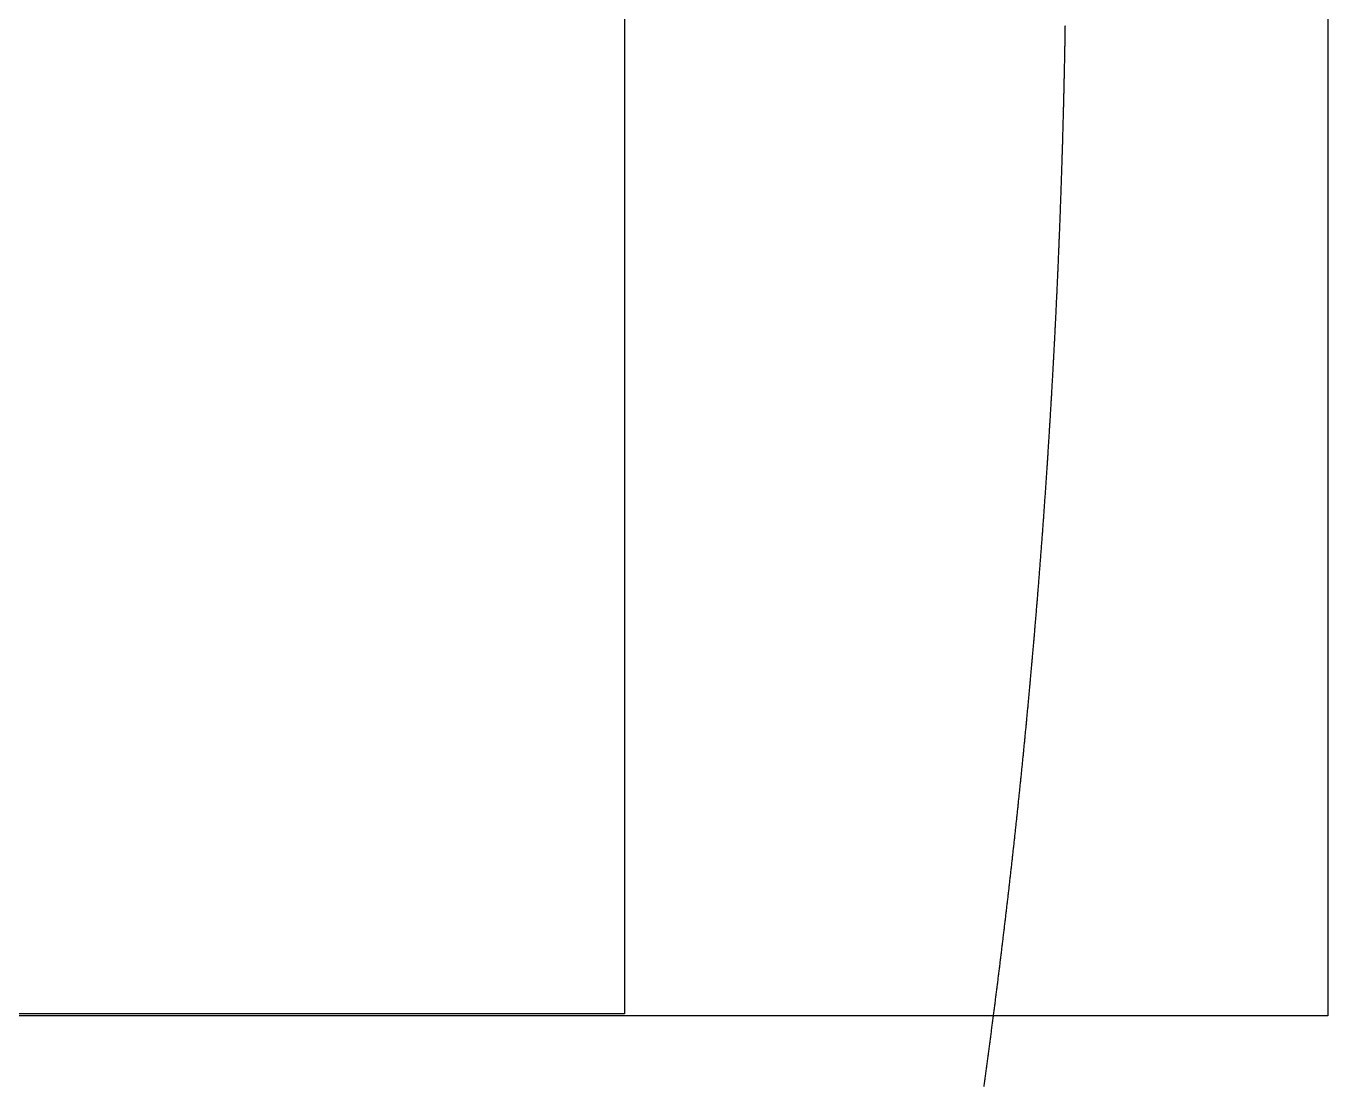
# Model space of a CAD drawing. Extents: x 6805096 to 46905100, y -25788412 to -58651.
# Drawn here: x 43974167 to 46905100, y -15458398 to -13071383 of the extents above; entities that cross this region are included whole.
import ezdxf

# ---------------------------------------------------------------- set-up
doc = ezdxf.new("R2010")
doc.units = 0

msp = doc.modelspace()

# ---------------------------------------------------------------- linework, layer by layer
at = {"layer": 'Layer 1'}
for p, q in [((45321800, -8235140), (45321800, -15296300)), ((46905100, -10686200), (46905100, -15300600)), ((46313849.577915, -13072785.602163), (46313894.374424, -13069980.091099)), ((46313330.566676, -13103645.377217), (46313379.738053, -13100840.008067)), ((46313379.738053, -13100840.008067), (46313428.511734, -13098034.625796)), ((46313428.511734, -13098034.625796), (46313476.887716, -13095229.230448)), ((46313476.887716, -13095229.230448), (46313524.865994, -13092423.822067)), ((46313524.865994, -13092423.822067), (46313572.446565, -13089618.400696)), ((46313572.446565, -13089618.400696), (46313619.629424, -13086812.96638)), ((46313619.629424, -13086812.96638), (46313666.414569, -13084007.519163)), ((46313666.414569, -13084007.519163), (46313712.801994, -13081202.059089)), ((46313712.801994, -13081202.059089), (46313758.791696, -13078396.586202)), ((46313758.791696, -13078396.586202), (46313804.383671, -13075591.100545)), ((46313804.383671, -13075591.100545), (46313849.577915, -13072785.602163)), ((46312816.980518, -13131698.337378), (46312870.128634, -13128893.101858)), ((46312870.128634, -13128893.101858), (46312922.879094, -13126087.852778)), ((46312922.879094, -13126087.852778), (46312975.231894, -13123282.59018)), ((46312975.231894, -13123282.59018), (46313027.187029, -13120477.31411)), ((46313027.187029, -13120477.31411), (46313078.744497, -13117672.02461)), ((46313078.744497, -13117672.02461), (46313129.904292, -13114866.721726)), ((46313129.904292, -13114866.721726), (46313180.666412, -13112061.4055)), ((46313180.666412, -13112061.4055), (46313231.030852, -13109256.075978)), ((46313231.030852, -13109256.075978), (46313280.997608, -13106450.733202)), ((46313280.997608, -13106450.733202), (46313330.566676, -13103645.377217)), ((46312206.107054, -13162555.020491), (46312263.629129, -13159749.937045)), ((46312263.629129, -13159749.937045), (46312320.753591, -13156944.839554)), ((46312320.753591, -13156944.839554), (46312377.480437, -13154139.728062)), ((46312377.480437, -13154139.728062), (46312433.809661, -13151334.602613)), ((46312433.809661, -13151334.602613), (46312489.741261, -13148529.463252)), ((46312489.741261, -13148529.463252), (46312545.275232, -13145724.310022)), ((46312545.275232, -13145724.310022), (46312600.41157, -13142919.142967)), ((46312600.41157, -13142919.142967), (46312655.150272, -13140113.962131)), ((46312655.150272, -13140113.962131), (46312709.491333, -13137308.767558)), ((46312709.491333, -13137308.767558), (46312763.43475, -13134503.559292)), ((46312763.43475, -13134503.559292), (46312816.980518, -13131698.337378)), ((46311609.018452, -13190605.072816), (46311670.516441, -13187800.132236)), ((46311670.516441, -13187800.132236), (46311731.616856, -13184995.177172)), ((46311731.616856, -13184995.177172), (46311792.319694, -13182190.207667)), ((46311792.319694, -13182190.207667), (46311852.62495, -13179385.223766)), ((46311852.62495, -13179385.223766), (46311912.53262, -13176580.225512)), ((46311912.53262, -13176580.225512), (46311972.042702, -13173775.212949)), ((46311972.042702, -13173775.212949), (46312031.155189, -13170970.186121)), ((46312031.155189, -13170970.186121), (46312089.87008, -13168165.145073)), ((46312089.87008, -13168165.145073), (46312148.18737, -13165360.089849)), ((46312148.18737, -13165360.089849), (46312206.107054, -13162555.020491)), ((46310972.172876, -13218653.672285), (46311037.646385, -13215848.87897)), ((46311037.646385, -13215848.87897), (46311102.72236, -13213044.07073)), ((46311102.72236, -13213044.07073), (46311167.400797, -13210239.247611)), ((46311167.400797, -13210239.247611), (46311231.681691, -13207434.409655)), ((46311231.681691, -13207434.409655), (46311295.56504, -13204629.556906)), ((46311295.56504, -13204629.556906), (46311359.050838, -13201824.689409)), ((46311359.050838, -13201824.689409), (46311422.139082, -13199019.807207)), ((46311422.139082, -13199019.807207), (46311484.829769, -13196214.910345)), ((46311484.829769, -13196214.910345), (46311547.122893, -13193409.998867)), ((46311547.122893, -13193409.998867), (46311609.018452, -13190605.072816)), ((46310225.72813, -13249505.401159), (46310295.574258, -13246700.774915)), ((46310295.574258, -13246700.774915), (46310365.022894, -13243896.133264)), ((46310365.022894, -13243896.133264), (46310434.074036, -13241091.476247)), ((46310434.074036, -13241091.476247), (46310502.727679, -13238286.803911)), ((46310502.727679, -13238286.803911), (46310570.983818, -13235482.116299)), ((46310570.983818, -13235482.116299), (46310638.842451, -13232677.413454)), ((46310638.842451, -13232677.413454), (46310706.303573, -13229872.69542)), ((46310706.303573, -13229872.69542), (46310773.367181, -13227067.962243)), ((46310773.367181, -13227067.962243), (46310840.03327, -13224263.213965)), ((46310840.03327, -13224263.213965), (46310906.301836, -13221458.450631)), ((46310906.301836, -13221458.450631), (46310972.172876, -13218653.672285)), ((46309505.405707, -13277550.806469), (46309579.226529, -13274746.336726)), ((46309579.226529, -13274746.336726), (46309652.6499, -13271941.851136)), ((46309652.6499, -13271941.851136), (46309725.675815, -13269137.349741)), ((46309725.675815, -13269137.349741), (46309798.304271, -13266332.832586)), ((46309798.304271, -13266332.832586), (46309870.535262, -13263528.299715)), ((46309870.535262, -13263528.299715), (46309942.368787, -13260723.751172)), ((46309942.368787, -13260723.751172), (46310013.804839, -13257919.187001)), ((46310013.804839, -13257919.187001), (46310084.843417, -13255114.607246)), ((46310084.843417, -13255114.607246), (46310155.484515, -13252310.011951)), ((46310155.484515, -13252310.011951), (46310225.72813, -13249505.401159)), ((46308667.145967, -13308398.915091), (46308745.338499, -13305594.622579)), ((46308745.338499, -13305594.622579), (46308823.133623, -13302790.313735)), ((46308823.133623, -13302790.313735), (46308900.531335, -13299985.988604)), ((46308900.531335, -13299985.988604), (46308977.53163, -13297181.647229)), ((46308977.53163, -13297181.647229), (46309054.134505, -13294377.289654)), ((46309054.134505, -13294377.289654), (46309130.339955, -13291572.915923)), ((46309130.339955, -13291572.915923), (46309206.147978, -13288768.52608)), ((46309206.147978, -13288768.52608), (46309281.558568, -13285964.120169)), ((46309281.558568, -13285964.120169), (46309356.571722, -13283159.698235)), ((46309356.571722, -13283159.698235), (46309431.187437, -13280355.26032)), ((46309431.187437, -13280355.26032), (46309505.405707, -13277550.806469)), ((46307863.364037, -13336440.932281), (46307945.530438, -13333636.805507)), ((46307945.530438, -13333636.805507), (46308027.299471, -13330832.66196)), ((46308027.299471, -13330832.66196), (46308108.67113, -13328028.501687)), ((46308108.67113, -13328028.501687), (46308189.645412, -13325224.324729)), ((46308189.645412, -13325224.324729), (46308270.222313, -13322420.131132)), ((46308270.222313, -13322420.131132), (46308350.40183, -13319615.920939)), ((46308350.40183, -13319615.920939), (46308430.183957, -13316811.694195)), ((46308430.183957, -13316811.694195), (46308509.568692, -13314007.450943)), ((46308509.568692, -13314007.450943), (46308588.556029, -13311203.191226)), ((46308588.556029, -13311203.191226), (46308667.145967, -13308398.915091)), ((46306933.308376, -13367285.207293), (46307019.845579, -13364481.267909)), ((46307019.845579, -13364481.267909), (46307105.985457, -13361677.31127)), ((46307105.985457, -13361677.31127), (46307191.728004, -13358873.337419)), ((46307191.728004, -13358873.337419), (46307277.073218, -13356069.346402)), ((46307277.073218, -13356069.346402), (46307362.021094, -13353265.33826)), ((46307362.021094, -13353265.33826), (46307446.571628, -13350461.313039)), ((46307446.571628, -13350461.313039), (46307530.724817, -13347657.270783)), ((46307530.724817, -13347657.270783), (46307614.480656, -13344853.211535)), ((46307614.480656, -13344853.211535), (46307697.839142, -13342049.135339)), ((46307697.839142, -13342049.135339), (46307780.80027, -13339245.04224)), ((46307780.80027, -13339245.04224), (46307863.364037, -13336440.932281)), ((46306046.08428, -13395323.642403), (46306136.594526, -13392519.877993)), ((46306136.594526, -13392519.877993), (46306226.707486, -13389716.095887)), ((46306226.707486, -13389716.095887), (46306316.423156, -13386912.29613)), ((46306316.423156, -13386912.29613), (46306405.741531, -13384108.478767)), ((46306405.741531, -13384108.478767), (46306494.662607, -13381304.643839)), ((46306494.662607, -13381304.643839), (46306583.186382, -13378500.791393)), ((46306583.186382, -13378500.791393), (46306671.31285, -13375696.921471)), ((46306671.31285, -13375696.921471), (46306759.042007, -13372893.034117)), ((46306759.042007, -13372893.034117), (46306846.373851, -13370089.129377)), ((46306846.373851, -13370089.129377), (46306933.308376, -13367285.207293)), ((46305024.251772, -13426163.870447), (46305119.131913, -13423360.303588)), ((46305119.131913, -13423360.303588), (46305213.614809, -13420556.71855)), ((46305213.614809, -13420556.71855), (46305307.700459, -13417753.115376)), ((46305307.700459, -13417753.115376), (46305401.388857, -13414949.494111)), ((46305401.388857, -13414949.494111), (46305494.68, -13412145.8548)), ((46305494.68, -13412145.8548), (46305587.573884, -13409342.197485)), ((46305587.573884, -13409342.197485), (46305680.070505, -13406538.522211)), ((46305680.070505, -13406538.522211), (46305772.169859, -13403734.829022)), ((46305772.169859, -13403734.829022), (46305863.871942, -13400931.117961)), ((46305863.871942, -13400931.117961), (46305955.17675, -13398127.389073)), ((46305955.17675, -13398127.389073), (46306046.08428, -13395323.642403)), ((46304053.602849, -13454198.529517), (46304152.455207, -13451395.146867)), ((46304152.455207, -13451395.146867), (46304250.910361, -13448591.745598)), ((46304250.910361, -13448591.745598), (46304348.968307, -13445788.325755)), ((46304348.968307, -13445788.325755), (46304446.62904, -13442984.88738)), ((46304446.62904, -13442984.88738), (46304543.892558, -13440181.430519)), ((46304543.892558, -13440181.430519), (46304640.758856, -13437377.955215)), ((46304640.758856, -13437377.955215), (46304737.227931, -13434574.461511)), ((46304737.227931, -13434574.461511), (46304833.299778, -13431770.949453)), ((46304833.299778, -13431770.949453), (46304928.974393, -13428967.419084)), ((46304928.974393, -13428967.419084), (46305024.251772, -13426163.870447)), ((46302940.01257, -13485034.497238), (46303043.233913, -13482231.322299)), ((46303043.233913, -13482231.322299), (46303146.058095, -13479428.128257)), ((46303146.058095, -13479428.128257), (46303248.485112, -13476624.915156)), ((46303248.485112, -13476624.915156), (46303350.514961, -13473821.683041)), ((46303350.514961, -13473821.683041), (46303452.147637, -13471018.431955)), ((46303452.147637, -13471018.431955), (46303553.383137, -13468215.161942)), ((46303553.383137, -13468215.161942), (46303654.221456, -13465411.873047)), ((46303654.221456, -13465411.873047), (46303754.662591, -13462608.565313)), ((46303754.662591, -13462608.565313), (46303854.706537, -13459805.238783)), ((46303854.706537, -13459805.238783), (46303954.353291, -13457001.893503)), ((46303954.353291, -13457001.893503), (46304053.602849, -13454198.529517)), ((46301885.95616, -13513065.186305), (46301993.148895, -13510262.204812)), ((46301993.148895, -13510262.204812), (46302099.944508, -13507459.203776)), ((46302099.944508, -13507459.203776), (46302206.342996, -13504656.183242)), ((46302206.342996, -13504656.183242), (46302312.344355, -13501853.143253)), ((46302312.344355, -13501853.143253), (46302417.94858, -13499050.083854)), ((46302417.94858, -13499050.083854), (46302523.155668, -13496247.005088)), ((46302523.155668, -13496247.005088), (46302627.965615, -13493443.906999)), ((46302627.965615, -13493443.906999), (46302732.378417, -13490640.789632)), ((46302732.378417, -13490640.789632), (46302836.39407, -13487837.65303)), ((46302836.39407, -13487837.65303), (46302940.01257, -13485034.497238)), ((46300792.187994, -13541093.916724), (46300903.351727, -13538291.133074)), ((46300903.351727, -13538291.133074), (46301014.118379, -13535488.329443)), ((46301014.118379, -13535488.329443), (46301124.487944, -13532685.505873)), ((46301124.487944, -13532685.505873), (46301234.460419, -13529882.662409)), ((46301234.460419, -13529882.662409), (46301344.035801, -13527079.799094)), ((46301344.035801, -13527079.799094), (46301453.214084, -13524276.915973)), ((46301453.214084, -13524276.915973), (46301561.995266, -13521474.01309)), ((46301561.995266, -13521474.01309), (46301670.379341, -13518671.090488)), ((46301670.379341, -13518671.090488), (46301778.366307, -13515868.148212)), ((46301778.366307, -13515868.148212), (46301885.95616, -13513065.186305)), ((46299543.180626, -13571923.205451), (46299658.712004, -13569120.644511)), ((46299658.712004, -13569120.644511), (46299773.846343, -13566318.063104)), ((46299773.846343, -13566318.063104), (46299888.583639, -13563515.461275)), ((46299888.583639, -13563515.461275), (46300002.923888, -13560712.839068)), ((46300002.923888, -13560712.839068), (46300116.867087, -13557910.196526)), ((46300116.867087, -13557910.196526), (46300230.413231, -13555107.533695)), ((46300230.413231, -13555107.533695), (46300343.562317, -13552304.850617)), ((46300343.562317, -13552304.850617), (46300456.314339, -13549502.147337)), ((46300456.314339, -13549502.147337), (46300568.669296, -13546699.423899)), ((46300568.669296, -13546699.423899), (46300680.627182, -13543896.680346)), ((46300680.627182, -13543896.680346), (46300792.187994, -13541093.916724)), ((46298366.03057, -13599947.679545), (46298485.532121, -13597145.325685)), ((46298485.532121, -13597145.325685), (46298604.636673, -13594342.950918)), ((46298604.636673, -13594342.950918), (46298723.34422, -13591540.55529)), ((46298723.34422, -13591540.55529), (46298841.654761, -13588738.138844)), ((46298841.654761, -13588738.138844), (46298959.56829, -13585935.701623)), ((46298959.56829, -13585935.701623), (46299077.084803, -13583133.243673)), ((46299077.084803, -13583133.243673), (46299194.204298, -13580330.765037)), ((46299194.204298, -13580330.765037), (46299310.926769, -13577528.265758)), ((46299310.926769, -13577528.265758), (46299427.252213, -13574725.745882)), ((46299427.252213, -13574725.745882), (46299543.180626, -13571923.205451)), ((46297025.312661, -13630772.179637), (46297149.180948, -13627970.058645)), ((46297149.180948, -13627970.058645), (46297272.652278, -13625167.916263)), ((46297272.652278, -13625167.916263), (46297395.726649, -13622365.752536)), ((46297395.726649, -13622365.752536), (46297518.404055, -13619563.567506)), ((46297518.404055, -13619563.567506), (46297640.684493, -13616761.361219)), ((46297640.684493, -13616761.361219), (46297762.567959, -13613959.133718)), ((46297762.567959, -13613959.133718), (46297884.054449, -13611156.885047)), ((46297884.054449, -13611156.885047), (46298005.143959, -13608354.615251)), ((46298005.143959, -13608354.615251), (46298125.836485, -13605552.324372)), ((46298125.836485, -13605552.324372), (46298246.132024, -13602750.012455)), ((46298246.132024, -13602750.012455), (46298366.03057, -13599947.679545)), ((46295764.798056, -13658792.203446), (46295892.63569, -13655990.29877)), ((46295892.63569, -13655990.29877), (46296020.076407, -13653188.372265)), ((46296020.076407, -13653188.372265), (46296147.120204, -13650386.423974)), ((46296147.120204, -13650386.423974), (46296273.767075, -13647584.453942)), ((46296273.767075, -13647584.453942), (46296400.017018, -13644782.462212)), ((46296400.017018, -13644782.462212), (46296525.870028, -13641980.448828)), ((46296525.870028, -13641980.448828), (46296651.326101, -13639178.413835)), ((46296651.326101, -13639178.413835), (46296776.385233, -13636376.357276)), ((46296776.385233, -13636376.357276), (46296901.047421, -13633574.279196)), ((46296901.047421, -13633574.279196), (46297025.312661, -13630772.179637)), ((46294332.388679, -13689611.701546), (46294464.592141, -13686810.039898)), ((46294464.592141, -13686810.039898), (46294596.39873, -13684008.355937)), ((46294596.39873, -13684008.355937), (46294727.80844, -13681206.649707)), ((46294727.80844, -13681206.649707), (46294858.821269, -13678404.921252)), ((46294858.821269, -13678404.921252), (46294989.437213, -13675603.170615)), ((46294989.437213, -13675603.170615), (46295119.656267, -13672801.39784)), ((46295119.656267, -13672801.39784), (46295249.478427, -13669999.602972)), ((46295249.478427, -13669999.602972), (46295378.90369, -13667197.786055)), ((46295378.90369, -13667197.786055), (46295507.932052, -13664395.947132)), ((46295507.932052, -13664395.947132), (46295636.563508, -13661594.086247)), ((46295636.563508, -13661594.086247), (46295764.798056, -13658792.203446)), ((46292988.526865, -13717627.081108), (46293124.698849, -13714825.645013)), ((46293124.698849, -13714825.645013), (46293260.473998, -13712024.186165)), ((46293260.473998, -13712024.186165), (46293395.852309, -13709222.704608)), ((46293395.852309, -13709222.704608), (46293530.833777, -13706421.200386)), ((46293530.833777, -13706421.200386), (46293665.418399, -13703619.673542)), ((46293665.418399, -13703619.673542), (46293799.606171, -13700818.124122)), ((46293799.606171, -13700818.124122), (46293933.397089, -13698016.552168)), ((46293933.397089, -13698016.552168), (46294066.791149, -13695214.957724)), ((46294066.791149, -13695214.957724), (46294199.788347, -13692413.340836)), ((46294199.788347, -13692413.340836), (46294332.388679, -13689611.701546)), ((46291464.445095, -13748441.363859), (46291604.981998, -13745640.180952)), ((46291604.981998, -13745640.180952), (46291745.12211, -13742838.974808)), ((46291745.12211, -13742838.974808), (46291884.865427, -13740037.745472)), ((46291884.865427, -13740037.745472), (46292024.211945, -13737236.492986)), ((46292024.211945, -13737236.492986), (46292163.161659, -13734435.217395)), ((46292163.161659, -13734435.217395), (46292301.714567, -13731633.918743)), ((46292301.714567, -13731633.918743), (46292439.870664, -13728832.597075)), ((46292439.870664, -13728832.597075), (46292577.629946, -13726031.252433)), ((46292577.629946, -13726031.252433), (46292714.99241, -13723229.884861)), ((46292714.99241, -13723229.884861), (46292851.958051, -13720428.494405)), ((46292851.958051, -13720428.494405), (46292988.526865, -13717627.081108)), ((46290037.253411, -13776451.905214), (46290181.75801, -13773650.957096)), ((46290181.75801, -13773650.957096), (46290325.865857, -13770849.985302)), ((46290325.865857, -13770849.985302), (46290469.576949, -13768048.989875)), ((46290469.576949, -13768048.989875), (46290612.89128, -13765247.970858)), ((46290612.89128, -13765247.970858), (46290755.808848, -13762446.928297)), ((46290755.808848, -13762446.928297), (46290898.329648, -13759645.862236)), ((46290898.329648, -13759645.862236), (46291040.453677, -13756844.772717)), ((46291040.453677, -13756844.772717), (46291182.18093, -13754043.659785)), ((46291182.18093, -13754043.659785), (46291323.511404, -13751242.523484)), ((46291323.511404, -13751242.523484), (46291464.445095, -13748441.363859)), ((46288421.518322, -13807260.759259), (46288570.386932, -13804460.074489)), ((46288570.386932, -13804460.074489), (46288718.858834, -13801659.365559)), ((46288718.858834, -13801659.365559), (46288866.934023, -13798858.632512)), ((46288866.934023, -13798858.632512), (46289014.612496, -13796057.875392)), ((46289014.612496, -13796057.875392), (46289161.894248, -13793257.094244)), ((46289161.894248, -13793257.094244), (46289308.779276, -13790456.289111)), ((46289308.779276, -13790456.289111), (46289455.267575, -13787655.460037)), ((46289455.267575, -13787655.460037), (46289601.359142, -13784854.607066)), ((46289601.359142, -13784854.607066), (46289747.053973, -13782053.730243)), ((46289747.053973, -13782053.730243), (46289892.352064, -13779252.829611)), ((46289892.352064, -13779252.829611), (46290037.253411, -13776451.905214)), ((46286911.014109, -13835266.268447), (46287063.84959, -13832465.827702)), ((46287063.84959, -13832465.827702), (46287216.288401, -13829665.362357)), ((46287216.288401, -13829665.362357), (46287368.330539, -13826864.872456)), ((46287368.330539, -13826864.872456), (46287519.975999, -13824064.358042)), ((46287519.975999, -13824064.358042), (46287671.224779, -13821263.819159)), ((46287671.224779, -13821263.819159), (46287822.076873, -13818463.255852)), ((46287822.076873, -13818463.255852), (46287972.532279, -13815662.668165)), ((46287972.532279, -13815662.668165), (46288122.590991, -13812862.056141)), ((46288122.590991, -13812862.056141), (46288272.253007, -13810061.419824)), ((46288272.253007, -13810061.419824), (46288421.518322, -13807260.759259)), ((46285203.644775, -13866069.480429), (46285360.843358, -13863269.313193)), ((46285360.843358, -13863269.313193), (46285517.645316, -13860469.120871)), ((46285517.645316, -13860469.120871), (46285674.050643, -13857668.90351)), ((46285674.050643, -13857668.90351), (46285830.059336, -13854868.661152)), ((46285830.059336, -13854868.661152), (46285985.671392, -13852068.393842)), ((46285985.671392, -13852068.393842), (46286140.886805, -13849268.101624)), ((46286140.886805, -13849268.101624), (46286295.705573, -13846467.784541)), ((46286295.705573, -13846467.784541), (46286450.127692, -13843667.442638)), ((46286450.127692, -13843667.442638), (46286604.153156, -13840867.075959)), ((46286604.153156, -13840867.075959), (46286757.781964, -13838066.684547)), ((46286757.781964, -13838066.684547), (46286911.014109, -13835266.268447)), ((46283609.845373, -13894069.763489), (46283771.010001, -13891269.849514)), ((46283771.010001, -13891269.849514), (46283931.778042, -13888469.910014)), ((46283931.778042, -13888469.910014), (46284092.149492, -13885669.945035)), ((46284092.149492, -13885669.945035), (46284252.124348, -13882869.954619)), ((46284252.124348, -13882869.954619), (46284411.702605, -13880069.938811)), ((46284411.702605, -13880069.938811), (46284570.88426, -13877269.897655)), ((46284570.88426, -13877269.897655), (46284729.669308, -13874469.831195)), ((46284729.669308, -13874469.831195), (46284888.057746, -13871669.739475)), ((46284888.057746, -13871669.739475), (46285046.049569, -13868869.622538)), ((46285046.049569, -13868869.622538), (46285203.644775, -13866069.480429)), ((46281976.38769, -13922067.489744), (46282141.517969, -13919267.833428)), ((46282141.517969, -13919267.833428), (46282306.2517, -13916468.151149)), ((46282306.2517, -13916468.151149), (46282470.58888, -13913668.442949)), ((46282470.58888, -13913668.442949), (46282634.529505, -13910868.708874)), ((46282634.529505, -13910868.708874), (46282798.073571, -13908068.948966)), ((46282798.073571, -13908068.948966), (46282961.221073, -13905269.163271)), ((46282961.221073, -13905269.163271), (46283123.972009, -13902469.351831)), ((46283123.972009, -13902469.351831), (46283286.326373, -13899669.514692)), ((46283286.326373, -13899669.514692), (46283448.284163, -13896869.651897)), ((46283448.284163, -13896869.651897), (46283609.845373, -13894069.763489)), ((46280133.783617, -13952861.983023), (46280303.275658, -13950062.615213)), ((46280303.275658, -13950062.615213), (46280472.371195, -13947263.220955)), ((46280472.371195, -13947263.220955), (46280641.070223, -13944463.800293)), ((46280641.070223, -13944463.800293), (46280809.37274, -13941664.353272)), ((46280809.37274, -13941664.353272), (46280977.278741, -13938864.879935)), ((46280977.278741, -13938864.879935), (46281144.788222, -13936065.380326)), ((46281144.788222, -13936065.380326), (46281311.901179, -13933265.854489)), ((46281311.901179, -13933265.854489), (46281478.617608, -13930466.302469)), ((46281478.617608, -13930466.302469), (46281644.937506, -13927666.724308)), ((46281644.937506, -13927666.724308), (46281810.860868, -13924867.120052)), ((46281810.860868, -13924867.120052), (46281976.38769, -13922067.489744)), ((46278417.056342, -13980854.196827), (46278590.513208, -13978055.095912)), ((46278590.513208, -13978055.095912), (46278763.57361, -13975255.968111)), ((46278763.57361, -13975255.968111), (46278936.237543, -13972456.813465)), ((46278936.237543, -13972456.813465), (46279108.505003, -13969657.63202)), ((46279108.505003, -13969657.63202), (46279280.375986, -13966858.42382)), ((46279280.375986, -13966858.42382), (46279451.850489, -13964059.188908)), ((46279451.850489, -13964059.188908), (46279622.928508, -13961259.927328)), ((46279622.928508, -13961259.927328), (46279793.610038, -13958460.639124)), ((46279793.610038, -13958460.639124), (46279963.895075, -13955661.324342)), ((46279963.895075, -13955661.324342), (46280133.783617, -13952861.983023)), ((46276482.865254, -14011642.519731), (46276660.682974, -14008843.717482)), ((46276660.682974, -14008843.717482), (46276838.104273, -14006044.887862)), ((46276838.104273, -14006044.887862), (46277015.129146, -14003246.030914)), ((46277015.129146, -14003246.030914), (46277191.75759, -14000447.146683)), ((46277191.75759, -14000447.146683), (46277367.989601, -13997648.235213)), ((46277367.989601, -13997648.235213), (46277543.825174, -13994849.296547)), ((46277543.825174, -13994849.296547), (46277719.264306, -13992050.33073)), ((46277719.264306, -13992050.33073), (46277894.306992, -13989251.337805)), ((46277894.306992, -13989251.337805), (46278068.95323, -13986452.317817)), ((46278068.95323, -13986452.317817), (46278243.203014, -13983653.27081)), ((46278243.203014, -13983653.27081), (46278417.056342, -13980854.196827)), ((46274682.885727, -14039629.027123), (46274864.667447, -14036830.501006)), ((46274864.667447, -14036830.501006), (46275046.052785, -14034031.947078)), ((46275046.052785, -14034031.947078), (46275227.041737, -14031233.365383)), ((46275227.041737, -14031233.365383), (46275407.634298, -14028434.755964)), ((46275407.634298, -14028434.755964), (46275587.830466, -14025636.118867)), ((46275587.830466, -14025636.118867), (46275767.630235, -14022837.454134)), ((46275767.630235, -14022837.454134), (46275947.033603, -14020038.76181)), ((46275947.033603, -14020038.76181), (46276126.040564, -14017240.041939)), ((46276126.040564, -14017240.041939), (46276304.651116, -14014441.294565)), ((46276304.651116, -14014441.294565), (46276482.865254, -14011642.519731)), ((46272657.126699, -14070410.966296), (46272843.268365, -14067612.749004)), ((46272843.268365, -14067612.749004), (46273029.013692, -14064814.503417)), ((46273029.013692, -14064814.503417), (46273214.362676, -14062016.22958)), ((46273214.362676, -14062016.22958), (46273399.315312, -14059217.927535)), ((46273399.315312, -14059217.927535), (46273583.871598, -14056419.597328)), ((46273583.871598, -14056419.597328), (46273768.03153, -14053621.239001)), ((46273768.03153, -14053621.239001), (46273951.795102, -14050822.8526)), ((46273951.795102, -14050822.8526), (46274135.162312, -14048024.438167)), ((46274135.162312, -14048024.438167), (46274318.133156, -14045225.995747)), ((46274318.133156, -14045225.995747), (46274500.707629, -14042427.525385)), ((46274500.707629, -14042427.525385), (46274682.885727, -14039629.027123)), ((46270773.912261, -14098391.573315), (46270964.0171, -14095593.641392)), ((46270964.0171, -14095593.641392), (46271153.72564, -14092795.680734)), ((46271153.72564, -14092795.680734), (46271343.037877, -14089997.691385)), ((46271343.037877, -14089997.691385), (46271531.953806, -14087199.673389)), ((46271531.953806, -14087199.673389), (46271720.473423, -14084401.626791)), ((46271720.473423, -14084401.626791), (46271908.596725, -14081603.551633)), ((46271908.596725, -14081603.551633), (46272096.323707, -14078805.447961)), ((46272096.323707, -14078805.447961), (46272283.654367, -14076007.315818)), ((46272283.654367, -14076007.315818), (46272470.588699, -14073209.155248)), ((46272470.588699, -14073209.155248), (46272657.126699, -14070410.966296)), ((46268656.604367, -14129166.915399), (46268851.068244, -14126369.302461)), ((46268851.068244, -14126369.302461), (46269045.135865, -14123571.660304)), ((46269045.135865, -14123571.660304), (46269238.807225, -14120773.988973)), ((46269238.807225, -14120773.988973), (46269432.082321, -14117976.288511)), ((46269432.082321, -14117976.288511), (46269624.961148, -14115178.558962)), ((46269624.961148, -14115178.558962), (46269817.443704, -14112380.800371)), ((46269817.443704, -14112380.800371), (46270009.529983, -14109583.012781)), ((46270009.529983, -14109583.012781), (46270201.219982, -14106785.196237)), ((46270201.219982, -14106785.196237), (46270392.513698, -14103987.350782)), ((46270392.513698, -14103987.350782), (46270583.411125, -14101189.47646)), ((46270583.411125, -14101189.47646), (46270773.912261, -14098391.573315)), ((46266690.172356, -14157141.428086), (46266888.598582, -14154344.109752)), ((46266888.598582, -14154344.109752), (46267086.62859, -14151546.76176)), ((46267086.62859, -14151546.76176), (46267284.262377, -14148749.384153)), ((46267284.262377, -14148749.384153), (46267481.499939, -14145951.976976)), ((46267481.499939, -14145951.976976), (46267678.341272, -14143154.540273)), ((46267678.341272, -14143154.540273), (46267874.786373, -14140357.074087)), ((46267874.786373, -14140357.074087), (46268070.835236, -14137559.578463)), ((46268070.835236, -14137559.578463), (46268266.487859, -14134762.053444)), ((46268266.487859, -14134762.053444), (46268461.744237, -14131964.499075)), ((46268461.744237, -14131964.499075), (46268656.604367, -14129166.915399)), ((46264481.334671, -14187909.959725), (46264684.119025, -14185112.970536)), ((46264684.119025, -14185112.970536), (46264886.507205, -14182315.951205)), ((46264886.507205, -14182315.951205), (46265088.499208, -14179518.901776)), ((46265088.499208, -14179518.901776), (46265290.095029, -14176721.822293)), ((46265290.095029, -14176721.822293), (46265491.294664, -14173924.712799)), ((46265491.294664, -14173924.712799), (46265692.09811, -14171127.573339)), ((46265692.09811, -14171127.573339), (46265892.505362, -14168330.403957)), ((46265892.505362, -14168330.403957), (46266092.516417, -14165533.204697)), ((46266092.516417, -14165533.204697), (46266292.13127, -14162735.975602)), ((46266292.13127, -14162735.975602), (46266491.349918, -14159938.716717)), ((46266491.349918, -14159938.716717), (46266690.172356, -14157141.428086)), ((46262431.702428, -14215878.184117), (46262638.448305, -14213081.498769)), ((46262638.448305, -14213081.498769), (46262844.798047, -14210284.782839)), ((46262844.798047, -14210284.782839), (46263050.751651, -14207488.036371)), ((46263050.751651, -14207488.036371), (46263256.309113, -14204691.259409)), ((46263256.309113, -14204691.259409), (46263461.470428, -14201894.451997)), ((46263461.470428, -14201894.451997), (46263666.235593, -14199097.614179)), ((46263666.235593, -14199097.614179), (46263870.604603, -14196300.745999)), ((46263870.604603, -14196300.745999), (46264074.577456, -14193503.8475)), ((46264074.577456, -14193503.8475), (46264278.154146, -14190706.918728)), ((46264278.154146, -14190706.918728), (46264481.334671, -14187909.959725)), ((46260131.354025, -14246639.691955), (46260342.457122, -14243843.345912)), ((46260342.457122, -14243843.345912), (46260553.164129, -14241046.968803)), ((46260553.164129, -14241046.968803), (46260763.47504, -14238250.560672)), ((46260763.47504, -14238250.560672), (46260973.389852, -14235454.121563)), ((46260973.389852, -14235454.121563), (46261182.908561, -14232657.65152)), ((46261182.908561, -14232657.65152), (46261392.031162, -14229861.150588)), ((46261392.031162, -14229861.150588), (46261600.757653, -14227064.61881)), ((46261600.757653, -14227064.61881), (46261809.088029, -14224268.05623)), ((46261809.088029, -14224268.05623), (46262017.022286, -14221471.462891)), ((46262017.022286, -14221471.462891), (46262224.56042, -14218674.838839)), ((46262224.56042, -14218674.838839), (46262431.702428, -14215878.184117)), ((46257998.53889, -14274601.434092), (46258213.602685, -14271805.401126)), ((46258213.602685, -14271805.401126), (46258428.270428, -14269009.336654)), ((46258428.270428, -14269009.336654), (46258642.542114, -14266213.240721)), ((46258642.542114, -14266213.240721), (46258856.417741, -14263417.11337)), ((46258856.417741, -14263417.11337), (46259069.897304, -14260620.954645)), ((46259069.897304, -14260620.954645), (46259282.980799, -14257824.76459)), ((46259282.980799, -14257824.76459), (46259495.668223, -14255028.54325)), ((46259495.668223, -14255028.54325), (46259707.959571, -14252232.290668)), ((46259707.959571, -14252232.290668), (46259919.854839, -14249436.006888)), ((46259919.854839, -14249436.006888), (46260131.354025, -14246639.691955)), ((46255606.698843, -14305355.704771), (46255826.11895, -14302560.02127)), ((46255826.11895, -14302560.02127), (46256045.143048, -14299764.305779)), ((46256045.143048, -14299764.305779), (46256263.771134, -14296968.558342)), ((46256263.771134, -14296968.558342), (46256482.003203, -14294172.779004)), ((46256482.003203, -14294172.779004), (46256699.839251, -14291376.967809)), ((46256699.839251, -14291376.967809), (46256917.279275, -14288581.1248)), ((46256917.279275, -14288581.1248), (46257134.323271, -14285785.250022)), ((46257134.323271, -14285785.250022), (46257350.971234, -14282989.343518)), ((46257350.971234, -14282989.343518), (46257567.223161, -14280193.405332)), ((46257567.223161, -14280193.405332), (46257783.079048, -14277397.435509)), ((46257783.079048, -14277397.435509), (46257998.53889, -14274601.434092)), ((46253390.718157, -14333310.770693), (46253614.098135, -14330515.409505)), ((46253614.098135, -14330515.409505), (46253837.082144, -14327720.015887)), ((46253837.082144, -14327720.015887), (46254059.670179, -14324924.589885)), ((46254059.670179, -14324924.589885), (46254281.862238, -14322129.13154)), ((46254281.862238, -14322129.13154), (46254503.658314, -14319333.640899)), ((46254503.658314, -14319333.640899), (46254725.058406, -14316538.118004)), ((46254725.058406, -14316538.118004), (46254946.062509, -14313742.5629)), ((46254946.062509, -14313742.5629), (46255166.670618, -14310946.97563)), ((46255166.670618, -14310946.97563), (46255386.882731, -14308151.35624)), ((46255386.882731, -14308151.35624), (46255606.698843, -14305355.704771)), ((46250907.40554, -14364057.590857), (46251135.140922, -14361262.589293)), ((46251135.140922, -14361262.589293), (46251362.480378, -14358467.554816)), ((46251362.480378, -14358467.554816), (46251589.423904, -14355672.48747)), ((46251589.423904, -14355672.48747), (46251815.971496, -14352877.387299)), ((46251815.971496, -14352877.387299), (46252042.12315, -14350082.254347)), ((46252042.12315, -14350082.254347), (46252267.878863, -14347287.088658)), ((46252267.878863, -14347287.088658), (46252493.238629, -14344491.890275)), ((46252493.238629, -14344491.890275), (46252718.202445, -14341696.659243)), ((46252718.202445, -14341696.659243), (46252942.770308, -14338901.395607)), ((46252942.770308, -14338901.395607), (46253166.942213, -14336106.099409)), ((46253166.942213, -14336106.099409), (46253390.718157, -14333310.770693)), ((46248608.276642, -14392005.786603), (46248839.97107, -14389211.116589)), ((46248839.97107, -14389211.116589), (46249071.269611, -14386416.413221)), ((46249071.269611, -14386416.413221), (46249302.172261, -14383621.676545)), ((46249302.172261, -14383621.676545), (46249532.679017, -14380826.906604)), ((46249532.679017, -14380826.906604), (46249762.789873, -14378032.103442)), ((46249762.789873, -14378032.103442), (46249992.504828, -14375237.267103)), ((46249992.504828, -14375237.267103), (46250221.823875, -14372442.397631)), ((46250221.823875, -14372442.397631), (46250450.747012, -14369647.49507)), ((46250450.747012, -14369647.49507), (46250679.274235, -14366852.559464)), ((46250679.274235, -14366852.559464), (46250907.40554, -14364057.590857)), ((46246033.510529, -14422744.942895), (46246269.559453, -14419950.642665)), ((46246269.559453, -14419950.642665), (46246505.212533, -14417156.308598)), ((46246505.212533, -14417156.308598), (46246740.469765, -14414361.940738)), ((46246740.469765, -14414361.940738), (46246975.331147, -14411567.53913)), ((46246975.331147, -14411567.53913), (46247209.796672, -14408773.103817)), ((46247209.796672, -14408773.103817), (46247443.866338, -14405978.634843)), ((46247443.866338, -14405978.634843), (46247677.540141, -14403184.132253)), ((46247677.540141, -14403184.132253), (46247910.818077, -14400389.59609)), ((46247910.818077, -14400389.59609), (46248143.700142, -14397595.026398)), ((46248143.700142, -14397595.026398), (46248376.186332, -14394800.423221)), ((46248376.186332, -14394800.423221), (46248608.276642, -14392005.786603)), ((46243651.25076, -14450686.074504), (46243891.257904, -14447892.115059)), ((46243891.257904, -14447892.115059), (46244130.869243, -14445098.121338)), ((46244130.869243, -14445098.121338), (46244370.084774, -14442304.093385)), ((46244370.084774, -14442304.093385), (46244608.904492, -14439510.031243)), ((46244608.904492, -14439510.031243), (46244847.328395, -14436715.934956)), ((46244847.328395, -14436715.934956), (46245085.356478, -14433921.804569)), ((46245085.356478, -14433921.804569), (46245322.988736, -14431127.640125)), ((46245322.988736, -14431127.640125), (46245560.225167, -14428333.441669)), ((46245560.225167, -14428333.441669), (46245797.065766, -14425539.209244)), ((46245797.065766, -14425539.209244), (46246033.510529, -14422744.942895)), ((46240985.050226, -14481417.353566), (46241229.410957, -14478623.774066)), ((46241229.410957, -14478623.774066), (46241473.375926, -14475830.159806)), ((46241473.375926, -14475830.159806), (46241716.945131, -14473036.510829)), ((46241716.945131, -14473036.510829), (46241960.118567, -14470242.827179)), ((46241960.118567, -14470242.827179), (46242202.896231, -14467449.108902)), ((46242202.896231, -14467449.108902), (46242445.278117, -14464655.35604)), ((46242445.278117, -14464655.35604), (46242687.264223, -14461861.568637)), ((46242687.264223, -14461861.568637), (46242928.854544, -14459067.746739)), ((46242928.854544, -14459067.746739), (46243170.049077, -14456273.890387)), ((46243170.049077, -14456273.890387), (46243410.847817, -14453479.999628)), ((46243410.847817, -14453479.999628), (46243651.25076, -14450686.074504)), ((46238519.676925, -14509351.227078), (46238767.99505, -14506557.9976)), ((46238767.99505, -14506557.9976), (46239015.917453, -14503764.732921)), ((46239015.917453, -14503764.732921), (46239263.444131, -14500971.433086)), ((46239263.444131, -14500971.433086), (46239510.575079, -14498178.09814)), ((46239510.575079, -14498178.09814), (46239757.310293, -14495384.728125)), ((46239757.310293, -14495384.728125), (46240003.64977, -14492591.323085)), ((46240003.64977, -14492591.323085), (46240249.593506, -14489797.883066)), ((46240249.593506, -14489797.883066), (46240495.141496, -14487004.40811)), ((46240495.141496, -14487004.40811), (46240740.293738, -14484210.898263)), ((46240740.293738, -14484210.898263), (46240985.050226, -14481417.353566)), ((46235762.061043, -14540074.415555), (46236014.731847, -14537281.576181)), ((46236014.731847, -14537281.576181), (46236267.006973, -14534488.701122)), ((46236267.006973, -14534488.701122), (46236518.886416, -14531695.790424)), ((46236518.886416, -14531695.790424), (46236770.370173, -14528902.84413)), ((46236770.370173, -14528902.84413), (46237021.45824, -14526109.862284)), ((46237021.45824, -14526109.862284), (46237272.150612, -14523316.844929)), ((46237272.150612, -14523316.844929), (46237522.447287, -14520523.792111)), ((46237522.447287, -14520523.792111), (46237772.348259, -14517730.703873)), ((46237772.348259, -14517730.703873), (46238021.853526, -14514937.580259)), ((46238021.853526, -14514937.580259), (46238270.963082, -14512144.421312)), ((46238270.963082, -14512144.421312), (46238519.676925, -14509351.227078)), ((46233213.591551, -14568000.837008), (46233470.218923, -14565208.356892)), ((46233470.218923, -14565208.356892), (46233726.450656, -14562415.840652)), ((46233726.450656, -14562415.840652), (46233982.286747, -14559623.288332)), ((46233982.286747, -14559623.288332), (46234237.72719, -14556830.699977)), ((46234237.72719, -14556830.699977), (46234492.771982, -14554038.075629)), ((46234492.771982, -14554038.075629), (46234747.42112, -14551245.415334)), ((46234747.42112, -14551245.415334), (46235001.674599, -14548452.719135)), ((46235001.674599, -14548452.719135), (46235255.532415, -14545659.987076)), ((46235255.532415, -14545659.987076), (46235508.994564, -14542867.219202)), ((46235508.994564, -14542867.219202), (46235762.061043, -14540074.415555)), ((46230364.579395, -14598715.721543), (46230625.558538, -14595923.64169)), ((46230625.558538, -14595923.64169), (46230886.142086, -14593131.52523)), ((46230886.142086, -14593131.52523), (46231146.330034, -14590339.372207)), ((46231146.330034, -14590339.372207), (46231406.122378, -14587547.182664)), ((46231406.122378, -14587547.182664), (46231665.519114, -14584754.956645)), ((46231665.519114, -14584754.956645), (46231924.520239, -14581962.694195)), ((46231924.520239, -14581962.694195), (46232183.125748, -14579170.395357)), ((46232183.125748, -14579170.395357), (46232441.335638, -14576378.060175)), ((46232441.335638, -14576378.060175), (46232699.149904, -14573585.688694)), ((46232699.149904, -14573585.688694), (46232956.568543, -14570793.280957)), ((46232956.568543, -14570793.280957), (46233213.591551, -14568000.837008)), ((46227733.031051, -14626634.496977), (46227997.965937, -14623842.785619)), ((46227997.965937, -14623842.785619), (46228262.505267, -14621051.037214)), ((46228262.505267, -14621051.037214), (46228526.649036, -14618259.251805)), ((46228526.649036, -14618259.251805), (46228790.39724, -14615467.429437)), ((46228790.39724, -14615467.429437), (46229053.749877, -14612675.570153)), ((46229053.749877, -14612675.570153), (46229316.706941, -14609883.673998)), ((46229316.706941, -14609883.673998), (46229579.268428, -14607091.741015)), ((46229579.268428, -14607091.741015), (46229841.434336, -14604299.771249)), ((46229841.434336, -14604299.771249), (46230103.204659, -14601507.764744)), ((46230103.204659, -14601507.764744), (46230364.579395, -14598715.721543)), ((46224792.641696, -14657340.864213), (46225061.927444, -14654549.563278)), ((46225061.927444, -14654549.563278), (46225330.81768, -14651758.224813)), ((46225330.81768, -14651758.224813), (46225599.312398, -14648966.84886)), ((46225599.312398, -14648966.84886), (46225867.411595, -14646175.435464)), ((46225867.411595, -14646175.435464), (46226135.115267, -14643383.984669)), ((46226135.115267, -14643383.984669), (46226402.42341, -14640592.496518)), ((46226402.42341, -14640592.496518), (46226669.33602, -14637800.971057)), ((46226669.33602, -14637800.971057), (46226935.853093, -14635009.408328)), ((46226935.853093, -14635009.408328), (46227201.974625, -14632217.808376)), ((46227201.974625, -14632217.808376), (46227467.700612, -14629426.171244)), ((46227467.700612, -14629426.171244), (46227733.031051, -14626634.496977)), ((46222078.031841, -14685251.799667), (46222351.272506, -14682460.876463)), ((46222351.272506, -14682460.876463), (46222624.117698, -14679669.915289)), ((46222624.117698, -14679669.915289), (46222896.567412, -14676878.916187)), ((46222896.567412, -14676878.916187), (46223168.621644, -14674087.879202)), ((46223168.621644, -14674087.879202), (46223440.28039, -14671296.804378)), ((46223440.28039, -14671296.804378), (46223711.543646, -14668505.691759)), ((46223711.543646, -14668505.691759), (46223982.411409, -14665714.541389)), ((46223982.411409, -14665714.541389), (46224252.883674, -14662923.353312)), ((46224252.883674, -14662923.353312), (46224522.960438, -14660132.127572)), ((46224522.960438, -14660132.127572), (46224792.641696, -14657340.864213)), ((46219046.28436, -14715949.436246), (46219323.87498, -14713158.933626)), ((46219323.87498, -14713158.933626), (46219601.070169, -14710368.392551)), ((46219601.070169, -14710368.392551), (46219877.869924, -14707577.813065)), ((46219877.869924, -14707577.813065), (46220154.27424, -14704787.195212)), ((46220154.27424, -14704787.195212), (46220430.283113, -14701996.539037)), ((46220430.283113, -14701996.539037), (46220705.89654, -14699205.844583)), ((46220705.89654, -14699205.844583), (46220981.114517, -14696415.111893)), ((46220981.114517, -14696415.111893), (46221255.937039, -14693624.341013)), ((46221255.937039, -14693624.341013), (46221530.364103, -14690833.531986)), ((46221530.364103, -14690833.531986), (46221804.395705, -14688042.684856)), ((46221804.395705, -14688042.684856), (46222078.031841, -14685251.799667)), ((46216248.630334, -14743852.337761), (46216530.175045, -14741062.222107)), ((46216530.175045, -14741062.222107), (46216811.324365, -14738272.067559)), ((46216811.324365, -14738272.067559), (46217092.078289, -14735481.87416)), ((46217092.078289, -14735481.87416), (46217372.436814, -14732691.641955)), ((46217372.436814, -14732691.641955), (46217652.399936, -14729901.370987)), ((46217652.399936, -14729901.370987), (46217931.967651, -14727111.0613)), ((46217931.967651, -14727111.0613), (46218211.139955, -14724320.712939)), ((46218211.139955, -14724320.712939), (46218489.916843, -14721530.325947)), ((46218489.916843, -14721530.325947), (46218768.298313, -14718739.900368)), ((46218768.298313, -14718739.900368), (46219046.28436, -14715949.436246)), ((46213125.543801, -14774541.030327), (46213411.437558, -14771751.345417)), ((46213411.437558, -14771751.345417), (46213696.935968, -14768961.621129)), ((46213696.935968, -14768961.621129), (46213982.039025, -14766171.857506)), ((46213982.039025, -14766171.857506), (46214266.746726, -14763382.054592)), ((46214266.746726, -14763382.054592), (46214551.059067, -14760592.212432)), ((46214551.059067, -14760592.212432), (46214834.976044, -14757802.33107)), ((46214834.976044, -14757802.33107), (46215118.497653, -14755012.410549)), ((46215118.497653, -14755012.410549), (46215401.623891, -14752222.450914)), ((46215401.623891, -14752222.450914), (46215684.354753, -14749432.452208)), ((46215684.354753, -14749432.452208), (46215966.690235, -14746642.414476)), ((46215966.690235, -14746642.414476), (46216248.630334, -14743852.337761)), ((46210244.862944, -14802435.70394), (46210534.709966, -14799646.415233)), ((46210534.709966, -14799646.415233), (46210824.16168, -14796857.086708)), ((46210824.16168, -14796857.086708), (46211113.218081, -14794067.718408)), ((46211113.218081, -14794067.718408), (46211401.879166, -14791278.310379)), ((46211401.879166, -14791278.310379), (46211690.14493, -14788488.862662)), ((46211690.14493, -14788488.862662), (46211978.015369, -14785699.375304)), ((46211978.015369, -14785699.375304), (46212265.49048, -14782909.848347)), ((46212265.49048, -14782909.848347), (46212552.570258, -14780120.281836)), ((46212552.570258, -14780120.281836), (46212839.2547, -14777330.675815)), ((46212839.2547, -14777330.675815), (46213125.543801, -14774541.030327)), ((46207030.456434, -14833115.239137), (46207324.651594, -14830326.391333)), ((46207324.651594, -14830326.391333), (46207618.451489, -14827537.503227)), ((46207618.451489, -14827537.503227), (46207911.856115, -14824748.574864)), ((46207911.856115, -14824748.574864), (46208204.865467, -14821959.606286)), ((46208204.865467, -14821959.606286), (46208497.479542, -14819170.597537)), ((46208497.479542, -14819170.597537), (46208789.698335, -14816381.548663)), ((46208789.698335, -14816381.548663), (46209081.521843, -14813592.459707)), ((46209081.521843, -14813592.459707), (46209372.950062, -14810803.330713)), ((46209372.950062, -14810803.330713), (46209663.982987, -14808014.161724)), ((46209663.982987, -14808014.161724), (46209954.620616, -14805224.952785)), ((46209954.620616, -14805224.952785), (46210244.862944, -14802435.70394)), ((46204066.766085, -14861001.490889), (46204364.913685, -14858213.048524)), ((46204364.913685, -14858213.048524), (46204662.66606, -14855424.565418)), ((46204662.66606, -14855424.565418), (46204960.023203, -14852636.041613)), ((46204960.023203, -14852636.041613), (46205256.985113, -14849847.477155)), ((46205256.985113, -14849847.477155), (46205553.551785, -14847058.872087)), ((46205553.551785, -14847058.872087), (46205849.723214, -14844270.226453)), ((46205849.723214, -14844270.226453), (46206145.499398, -14841481.540297)), ((46206145.499398, -14841481.540297), (46206440.880332, -14838692.813663)), ((46206440.880332, -14838692.813663), (46206735.866012, -14835904.046595)), ((46206735.866012, -14835904.046595), (46207030.456434, -14833115.239137)), ((46200761.058672, -14891671.655359), (46201063.553502, -14888883.664058)), ((46201063.553502, -14888883.664058), (46201365.653149, -14886095.63153)), ((46201365.653149, -14886095.63153), (46201667.357609, -14883307.557822)), ((46201667.357609, -14883307.557822), (46201968.666878, -14880519.442975)), ((46201968.666878, -14880519.442975), (46202269.580952, -14877731.287035)), ((46202269.580952, -14877731.287035), (46202570.099827, -14874943.090045)), ((46202570.099827, -14874943.090045), (46202870.2235, -14872154.852049)), ((46202870.2235, -14872154.852049), (46203169.951966, -14869366.573092)), ((46203169.951966, -14869366.573092), (46203469.285221, -14866578.253216)), ((46203469.285221, -14866578.253216), (46203768.223263, -14863789.892467)), ((46203768.223263, -14863789.892467), (46204066.766085, -14861001.490889)), ((46197714.376172, -14919549.291288), (46198020.822616, -14916761.714662)), ((46198020.822616, -14916761.714662), (46198326.873916, -14913974.09637)), ((46198326.873916, -14913974.09637), (46198632.530069, -14911186.436457)), ((46198632.530069, -14911186.436457), (46198937.79107, -14908398.734967)), ((46198937.79107, -14908398.734967), (46199242.656915, -14905610.991943)), ((46199242.656915, -14905610.991943), (46199547.127601, -14902823.207429)), ((46199547.127601, -14902823.207429), (46199851.203124, -14900035.38147)), ((46199851.203124, -14900035.38147), (46200154.883479, -14897247.514109)), ((46200154.883479, -14897247.514109), (46200458.168663, -14894459.605391)), ((46200458.168663, -14894459.605391), (46200761.058672, -14891671.655359)), ((46194317.38693, -14950209.871675), (46194628.179695, -14947422.756272)), ((46194628.179695, -14947422.756272), (46194938.577359, -14944635.59872)), ((46194938.577359, -14944635.59872), (46195248.57992, -14941848.399062)), ((46195248.57992, -14941848.399062), (46195558.187372, -14939061.157343)), ((46195558.187372, -14939061.157343), (46195867.399711, -14936273.873607)), ((46195867.399711, -14936273.873607), (46196176.216935, -14933486.547897)), ((46196176.216935, -14933486.547897), (46196484.639038, -14930699.180258)), ((46196484.639038, -14930699.180258), (46196792.666018, -14927911.770734)), ((46196792.666018, -14927911.770734), (46197100.297869, -14925124.319368)), ((46197100.297869, -14925124.319368), (46197407.534589, -14922336.826205)), ((46197407.534589, -14922336.826205), (46197714.376172, -14919549.291288)), ((46191187.729619, -14978078.697821), (46191502.473172, -14975292.00633)), ((46191502.473172, -14975292.00633), (46191816.821664, -14972505.272249)), ((46191816.821664, -14972505.272249), (46192130.775092, -14969718.495623)), ((46192130.775092, -14969718.495623), (46192444.33345, -14966931.676497)), ((46192444.33345, -14966931.676497), (46192757.496735, -14964144.814913)), ((46192757.496735, -14964144.814913), (46193070.264943, -14961357.910916)), ((46193070.264943, -14961357.910916), (46193382.638071, -14958570.964549)), ((46193382.638071, -14958570.964549), (46193694.616114, -14955783.975858)), ((46193694.616114, -14955783.975858), (46194006.199068, -14952996.944885)), ((46194006.199068, -14952996.944885), (46194317.38693, -14950209.871675)), ((46187699.477621, -15008729.480768), (46188018.566587, -15005943.26066)), ((46188018.566587, -15005943.26066), (46188337.260536, -15003156.997478)), ((46188337.260536, -15003156.997478), (46188655.559463, -15000370.691268)), ((46188655.559463, -15000370.691268), (46188973.463363, -14997584.342072)), ((46188973.463363, -14997584.342072), (46189290.972235, -14994797.949936)), ((46189290.972235, -14994797.949936), (46189608.086072, -14992011.514903)), ((46189608.086072, -14992011.514903), (46189924.804872, -14989225.037016)), ((46189924.804872, -14989225.037016), (46190241.128631, -14986438.516321)), ((46190241.128631, -14986438.516321), (46190557.057344, -14983651.952861)), ((46190557.057344, -14983651.952861), (46190872.591008, -14980865.346679)), ((46190872.591008, -14980865.346679), (46191187.729619, -14978078.697821)), ((46184486.862839, -15036589.30317), (46184809.901768, -15033803.516209)), ((46184809.901768, -15033803.516209), (46185132.545718, -15031017.685736)), ((46185132.545718, -15031017.685736), (46185454.794686, -15028231.811794)), ((46185454.794686, -15028231.811794), (46185776.648668, -15025445.894427)), ((46185776.648668, -15025445.894427), (46186098.107659, -15022659.933679)), ((46186098.107659, -15022659.933679), (46186419.171655, -15019873.929595)), ((46186419.171655, -15019873.929595), (46186739.840654, -15017087.882217)), ((46186739.840654, -15017087.882217), (46187060.11465, -15014301.791591)), ((46187060.11465, -15014301.791591), (46187379.993641, -15011515.65776)), ((46187379.993641, -15011515.65776), (46187699.477621, -15008729.480768)), ((46180907.36716, -15067230.075321), (46181234.750594, -15064444.769903)), ((46181234.750594, -15064444.769903), (46181561.739092, -15061659.420488)), ((46181561.739092, -15061659.420488), (46181888.332651, -15058874.027121)), ((46181888.332651, -15058874.027121), (46182214.531267, -15056088.589845)), ((46182214.531267, -15056088.589845), (46182540.334936, -15053303.108705)), ((46182540.334936, -15053303.108705), (46182865.743653, -15050517.583744)), ((46182865.743653, -15050517.583744), (46183190.757416, -15047732.015006)), ((46183190.757416, -15047732.015006), (46183515.37622, -15044946.402536)), ((46183515.37622, -15044946.402536), (46183839.600061, -15042160.746378)), ((46183839.600061, -15042160.746378), (46184163.428935, -15039375.046574)), ((46184163.428935, -15039375.046574), (46184486.862839, -15036589.30317)), ((46177611.812247, -15095080.700018), (46177943.144817, -15092295.836984)), ((46177943.144817, -15092295.836984), (46178274.082492, -15089510.929514)), ((46178274.082492, -15089510.929514), (46178604.625266, -15086725.977651)), ((46178604.625266, -15086725.977651), (46178934.773137, -15083940.98144)), ((46178934.773137, -15083940.98144), (46179264.5261, -15081155.940924)), ((46179264.5261, -15081155.940924), (46179593.884151, -15078370.856149)), ((46179593.884151, -15078370.856149), (46179922.847287, -15075585.727156)), ((46179922.847287, -15075585.727156), (46180251.415503, -15072800.553992)), ((46180251.415503, -15072800.553992), (46180579.588795, -15070015.336698)), ((46180579.588795, -15070015.336698), (46180907.36716, -15067230.075321)), ((46173941.091961, -15125711.248015), (46174276.768128, -15122926.876684)), ((46174276.768128, -15122926.876684), (46174612.049442, -15120142.460432)), ((46174612.049442, -15120142.460432), (46174946.935899, -15117357.999304)), ((46174946.935899, -15117357.999304), (46175281.427496, -15114573.493344)), ((46175281.427496, -15114573.493344), (46175615.524229, -15111788.942596)), ((46175615.524229, -15111788.942596), (46175949.226092, -15109004.347104)), ((46175949.226092, -15109004.347104), (46176282.533084, -15106219.706911)), ((46176282.533084, -15106219.706911), (46176615.445199, -15103435.022062)), ((46176615.445199, -15103435.022062), (46176947.962434, -15100650.292601)), ((46176947.962434, -15100650.292601), (46177280.084784, -15097865.518572)), ((46177280.084784, -15097865.518572), (46177611.812247, -15095080.700018)), ((46170562.614257, -15153552.481047), (46170902.238735, -15150768.561336)), ((46170902.238735, -15150768.561336), (46171241.4684, -15147984.596265)), ((46171241.4684, -15147984.596265), (46171580.303247, -15145200.585877)), ((46171580.303247, -15145200.585877), (46171918.743273, -15142416.530218)), ((46171918.743273, -15142416.530218), (46172256.788473, -15139632.429331)), ((46172256.788473, -15139632.429331), (46172594.438845, -15136848.28326)), ((46172594.438845, -15136848.28326), (46172931.694383, -15134064.092049)), ((46172931.694383, -15134064.092049), (46173268.555085, -15131279.855742)), ((46173268.555085, -15131279.855742), (46173605.020945, -15128495.574383)), ((46173605.020945, -15128495.574383), (46173941.091961, -15125711.248015)), ((46166800.688438, -15184172.591534), (46167144.655604, -15181389.173685)), ((46167144.655604, -15181389.173685), (46167488.228, -15178605.709992)), ((46167488.228, -15178605.709992), (46167831.405622, -15175822.2005)), ((46167831.405622, -15175822.2005), (46168174.188466, -15173038.645252)), ((46168174.188466, -15173038.645252), (46168516.576527, -15170255.044292)), ((46168516.576527, -15170255.044292), (46168858.569803, -15167471.397664)), ((46168858.569803, -15167471.397664), (46169200.168289, -15164687.705412)), ((46169200.168289, -15164687.705412), (46169541.371982, -15161903.967581)), ((46169541.371982, -15161903.967581), (46169882.180876, -15159120.184213)), ((46169882.180876, -15159120.184213), (46170222.594969, -15156336.355354)), ((46170222.594969, -15156336.355354), (46170562.614257, -15153552.481047)), ((46163339.305283, -15212004.238939), (46163687.219934, -15209221.281947)), ((46163687.219934, -15209221.281947), (46164034.739855, -15206438.278671)), ((46164034.739855, -15206438.278671), (46164381.865041, -15203655.229156)), ((46164381.865041, -15203655.229156), (46164728.595488, -15200872.133445)), ((46164728.595488, -15200872.133445), (46165074.931193, -15198088.991582)), ((46165074.931193, -15198088.991582), (46165420.872151, -15195305.803612)), ((46165420.872151, -15195305.803612), (46165766.418358, -15192522.569578)), ((46165766.418358, -15192522.569578), (46166111.569811, -15189739.289524)), ((46166111.569811, -15189739.289524), (46166456.326506, -15186955.963495)), ((46166456.326506, -15186955.963495), (46166800.688438, -15184172.591534)), ((46159486.193005, -15242613.698559), (46159838.449436, -15239831.253589)), ((46159838.449436, -15239831.253589), (46160190.31118, -15237048.761852)), ((46160190.31118, -15237048.761852), (46160541.778232, -15234266.223391)), ((46160541.778232, -15234266.223391), (46160892.850589, -15231483.638251)), ((46160892.850589, -15231483.638251), (46161243.528246, -15228701.006475)), ((46161243.528246, -15228701.006475), (46161593.8112, -15225918.328108)), ((46161593.8112, -15225918.328108), (46161943.699447, -15223135.603193)), ((46161943.699447, -15223135.603193), (46162293.192983, -15220352.831775)), ((46162293.192983, -15220352.831775), (46162642.291803, -15217570.013897)), ((46162642.291803, -15217570.013897), (46162990.995905, -15214787.149604)), ((46162990.995905, -15214787.149604), (46163339.305283, -15212004.238939)), ((46155941.921739, -15270435.566378), (46156298.12483, -15267653.591501)), ((46156298.12483, -15267653.591501), (46156653.933273, -15264871.569416)), ((46156653.933273, -15264871.569416), (46157009.347063, -15262089.500169)), ((46157009.347063, -15262089.500169), (46157364.366198, -15259307.383802)), ((46157364.366198, -15259307.383802), (46157718.990672, -15256525.22036)), ((46157718.990672, -15256525.22036), (46158073.220482, -15253743.009886)), ((46158073.220482, -15253743.009886), (46158427.055625, -15250960.752425)), ((46158427.055625, -15250960.752425), (46158780.496095, -15248178.448021)), ((46158780.496095, -15248178.448021), (46159133.54189, -15245396.096718)), ((46159133.54189, -15245396.096718), (46159486.193005, -15242613.698559)), ((45321800, -15296300), (40213600, -15296300)), ((45321800, -15296300), (40213600, -15296300)), ((46151997.642076, -15301034.161774), (46152358.186039, -15298252.709079)), ((46152358.186039, -15298252.709079), (46152718.335396, -15295471.208693)), ((46152718.335396, -15295471.208693), (46153078.090145, -15292689.660659)), ((46153078.090145, -15292689.660659), (46153437.45028, -15289908.065023)), ((46153437.45028, -15289908.065023), (46153796.415799, -15287126.421828)), ((46153796.415799, -15287126.421828), (46154154.986697, -15284344.731117)), ((46154154.986697, -15284344.731117), (46154513.162971, -15281562.992936)), ((46154513.162971, -15281562.992936), (46154870.944616, -15278781.207327)), ((46154870.944616, -15278781.207327), (46155228.331628, -15275999.374335)), ((46155228.331628, -15275999.374335), (46155585.324004, -15273217.494004)), ((46155585.324004, -15273217.494004), (46155941.921739, -15270435.566378)), ((46905100, -15300600), (40608700, -15300600)), ((46905100, -15300600), (40608700, -15300600)), ((46148370.500039, -15328846.056046), (46148734.989836, -15326065.082679)), ((46148734.989836, -15326065.082679), (46149099.085067, -15323284.061182)), ((46149099.085067, -15323284.061182), (46149462.785728, -15320502.991599)), ((46149462.785728, -15320502.991599), (46149826.091815, -15317721.873972)), ((46149826.091815, -15317721.873972), (46150189.003326, -15314940.708346)), ((46150189.003326, -15314940.708346), (46150551.520254, -15312159.494766)), ((46150551.520254, -15312159.494766), (46150913.642598, -15309378.233274)), ((46150913.642598, -15309378.233274), (46151275.370352, -15306596.923916)), ((46151275.370352, -15306596.923916), (46151636.703512, -15303815.566735)), ((46151636.703512, -15303815.566735), (46151997.642076, -15301034.161774)), ((46144335.072065, -15359433.573861), (46144703.901825, -15356653.132837)), ((46144703.901825, -15356653.132837), (46145072.337063, -15353872.643198)), ((46145072.337063, -15353872.643198), (46145440.377773, -15351092.104988)), ((46145440.377773, -15351092.104988), (46145808.023954, -15348311.518252)), ((46145808.023954, -15348311.518252), (46146175.2756, -15345530.883033)), ((46146175.2756, -15345530.883033), (46146542.132709, -15342750.199375)), ((46146542.132709, -15342750.199375), (46146908.595275, -15339969.467323)), ((46146908.595275, -15339969.467323), (46147274.663295, -15337188.68692)), ((46147274.663295, -15337188.68692), (46147640.336765, -15334407.85821)), ((46147640.336765, -15334407.85821), (46148005.615681, -15331626.981237)), ((46148005.615681, -15331626.981237), (46148370.500039, -15328846.056046)), ((46140251.907351, -15390015.203985), (46140625.076598, -15387235.300624)), ((46140625.076598, -15387235.300624), (46140997.851366, -15384455.348165)), ((46140997.851366, -15384455.348165), (46141370.231651, -15381675.346652)), ((46141370.231651, -15381675.346652), (46141742.217449, -15378895.296128)), ((46141742.217449, -15378895.296128), (46142113.808756, -15376115.196637)), ((46142113.808756, -15376115.196637), (46142485.005567, -15373335.048224)), ((46142485.005567, -15373335.048224), (46142855.80788, -15370554.850933)), ((46142855.80788, -15370554.850933), (46143226.215691, -15367774.604807)), ((46143226.215691, -15367774.604807), (46143596.228994, -15364994.30989)), ((46143596.228994, -15364994.30989), (46143965.847787, -15362213.966227)), ((46143965.847787, -15362213.966227), (46144335.072065, -15359433.573861)), ((46136498.519387, -15417811.527502), (46136875.63321, -15415032.117545)), ((46136875.63321, -15415032.117545), (46137252.352593, -15412252.658049)), ((46137252.352593, -15412252.658049), (46137628.677533, -15409473.149059)), ((46137628.677533, -15409473.149059), (46138004.608024, -15406693.590619)), ((46138004.608024, -15406693.590619), (46138380.144064, -15403913.982773)), ((46138380.144064, -15403913.982773), (46138755.285648, -15401134.325564)), ((46138755.285648, -15401134.325564), (46139130.032773, -15398354.619037)), ((46139130.032773, -15398354.619037), (46139504.385434, -15395574.863235)), ((46139504.385434, -15395574.863235), (46139878.343628, -15392795.058203)), ((46139878.343628, -15392795.058203), (46140251.907351, -15390015.203985)), ((46132324.235427, -15448381.754931), (46132705.687829, -15445602.892797)), ((46132705.687829, -15445602.892797), (46133086.745834, -15442823.980641)), ((46133086.745834, -15442823.980641), (46133467.409439, -15440045.018507)), ((46133467.409439, -15440045.018507), (46133847.67864, -15437266.006439)), ((46133847.67864, -15437266.006439), (46134227.553432, -15434486.944481)), ((46134227.553432, -15434486.944481), (46134607.033812, -15431707.832676)), ((46134607.033812, -15431707.832676), (46134986.119775, -15428928.67107)), ((46134986.119775, -15428928.67107), (46135364.811318, -15426149.459705)), ((46135364.811318, -15426149.459705), (46135743.108437, -15423370.198626)), ((46135743.108437, -15423370.198626), (46136121.011128, -15420590.887878)), ((46136121.011128, -15420590.887878), (46136498.519387, -15417811.527502)), ((46130794.48193, -15459496.702366), (46131177.51188, -15456718.04076)), ((46131177.51188, -15456718.04076), (46131560.147448, -15453939.328956)), ((46131560.147448, -15453939.328956), (46131942.388632, -15451160.566998)), ((46131942.388632, -15451160.566998), (46132324.235427, -15448381.754931))]:
    msp.add_line(p, q, dxfattribs=at)

doc.saveas('drawing.dxf')
